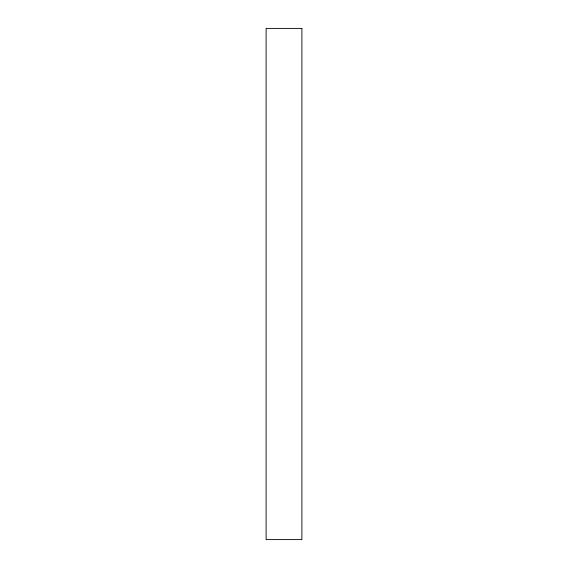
<?xml version="1.0" encoding="UTF-8"?>
<svg xmlns="http://www.w3.org/2000/svg" width="568" height="568" viewBox="0 0 568 568"><rect width="100%" height="100%" fill="white"/><g stroke="black" fill="none" stroke-linecap="round" stroke-linejoin="round"><path stroke-width="0.85" d="M301.892 28.4L266.108 28.4L266.108 539.6L301.892 539.6L301.892 28.4"/></g></svg>
